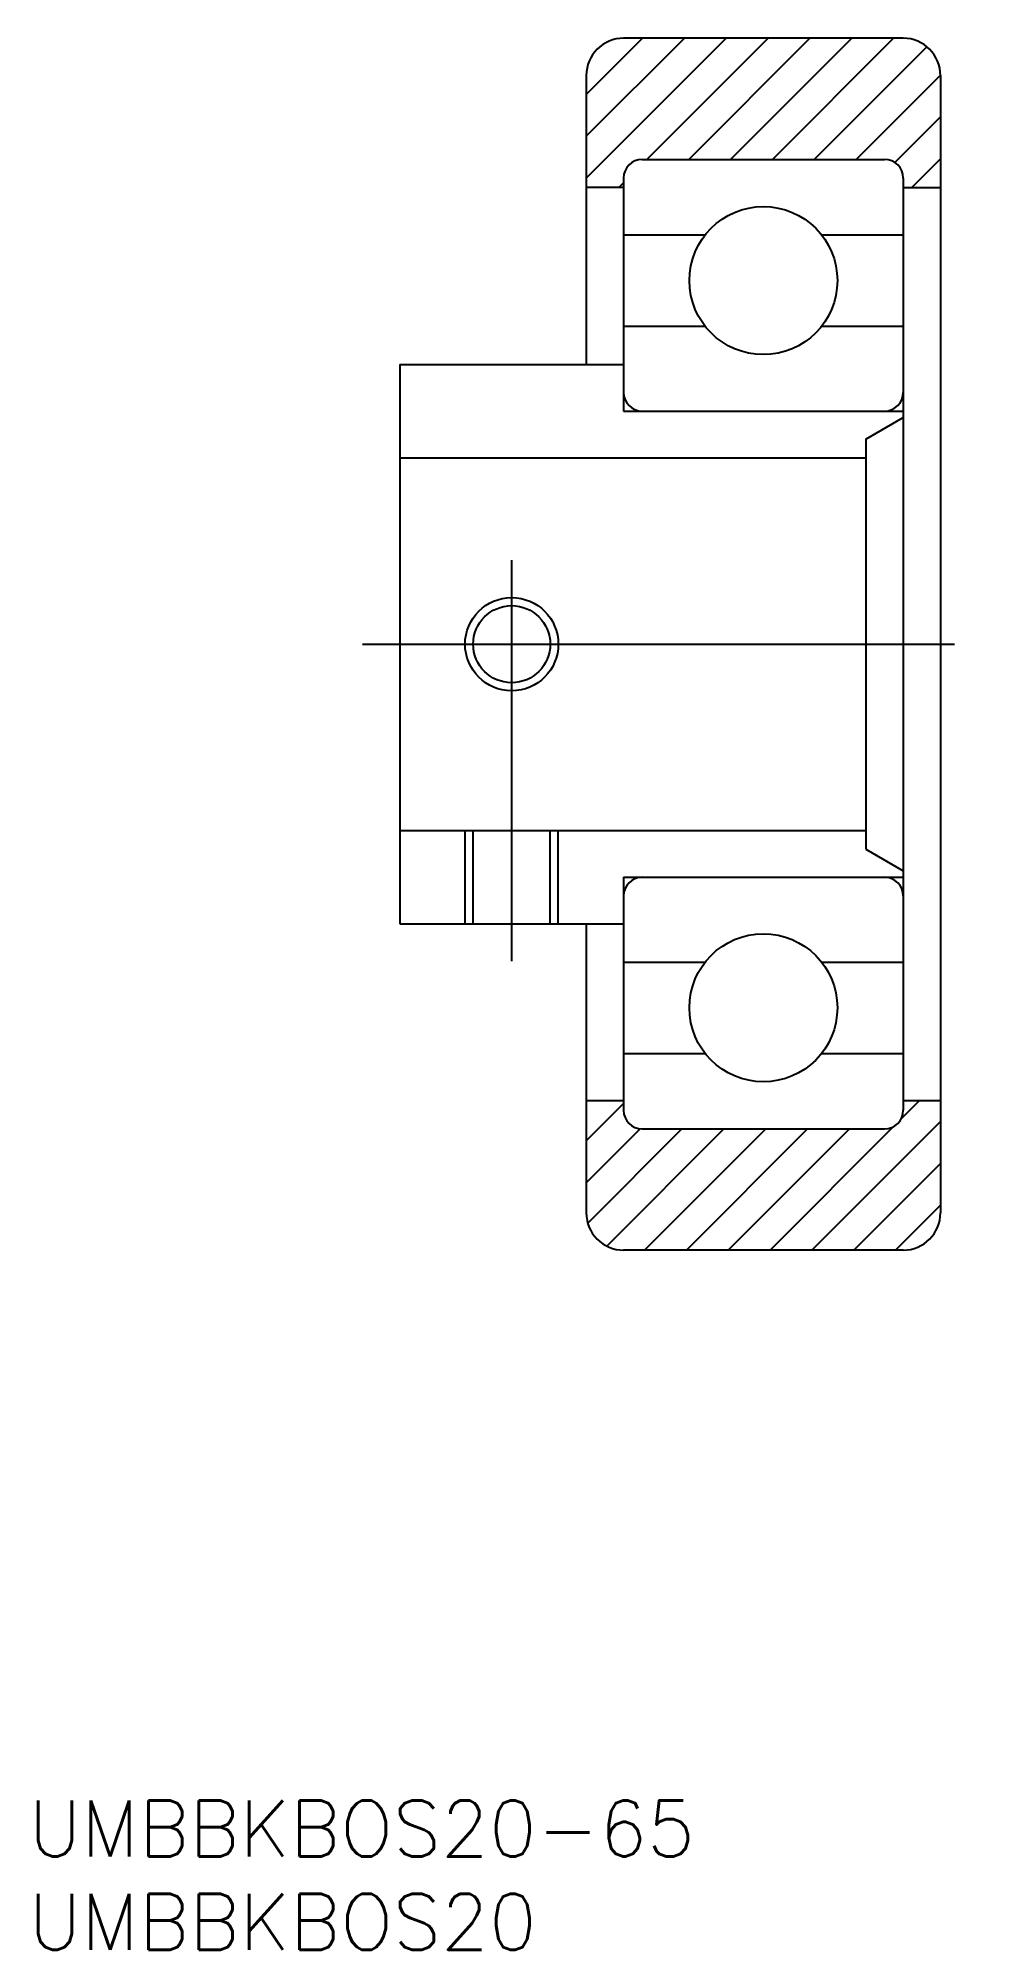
# Model space of a CAD drawing. Extents: x 1 to 51, y 0 to 103.
import ezdxf

# ---------------------------------------------------------------- set-up
doc = ezdxf.new("R2010")
doc.units = 0
doc.linetypes.add('CENTER', pattern=[50.8, 31.75, -6.35, 6.35, -6.35])
doc.layers.get('0').update_dxf_attribs({"linetype": 'CONTINUOUS'})
doc.layers.add('CENTER', color=1, linetype='CENTER')
doc.styles.get("Standard").update_dxf_attribs({"font": 'txt.shx', "height": 3, "bigfont": 'bigfont.shx'})

# ---------------------------------------------------------------- blocks, each defined once
blk = doc.blocks.new('*U1')
at = {"color": 7, "linetype": 'CONTINUOUS'}
blk.add_text('UMBBKBOS20-65', height=3, dxfattribs=at).set_placement((0, 5))
blk = doc.blocks.new('*U2')
at = {"color": 7, "linetype": 'CONTINUOUS'}
blk.add_text('UMBBKBOS20', height=3, dxfattribs=at).set_placement((0, 0))

msp = doc.modelspace()

# ---------------------------------------------------------------- linework, layer by layer
at = {"color": 3, "linetype": 'CONTINUOUS'}
for p, q in [((29.911173, 99.508158), (32.927038, 102.524022)), ((29.911173, 97.263094), (35.172102, 102.524022)), ((29.911173, 95.01803), (37.417166, 102.524022)), ((33.16223, 96.024022), (39.66223, 102.524022)), ((35.407294, 96.024022), (41.907294, 102.524022)), ((37.652358, 96.024022), (44.152358, 102.524022)), ((39.897422, 96.024022), (46.397422, 102.524022)), ((42.142486, 96.024022), (48.184648, 102.066184)), ((44.38755, 96.024022), (48.911036, 100.547508)), ((46.465148, 95.856556), (48.911173, 98.302582)), ((47.377678, 94.524022), (48.911173, 96.057518)), ((31.66223, 94.524022), (31.911173, 94.772966)), ((23.411173, 55.024022), (23.411173, 60.024022)), ((28.411173, 55.024022), (28.411173, 60.024022)), ((29.911173, 43.381558), (31.911173, 45.381558)), ((46.78766, 44.542596), (47.769087, 45.524022)), ((39.769087, 37.524022), (46.3926, 44.147536)), ((42.014151, 37.524022), (48.911173, 44.421045)), ((29.911173, 41.136494), (32.804417, 44.029737)), ((29.989508, 38.969764), (35.043766, 44.024022)), ((31.005595, 37.740787), (37.28883, 44.024022)), ((33.033894, 37.524022), (39.533894, 44.024022)), ((35.278958, 37.524022), (41.778958, 44.024022)), ((37.524022, 37.524022), (44.024022, 44.024022)), ((44.259215, 37.524022), (48.911173, 42.175981)), ((46.504279, 37.524022), (48.911173, 39.930917))]:
    msp.add_line(p, q, dxfattribs=at)
at = {"color": 7, "linetype": 'CONTINUOUS'}
for p, q in [((46.911173, 102.524022), (31.911173, 102.524022)), ((29.911173, 100.524022), (29.911173, 85.024022)), ((48.911173, 100.524022), (48.911173, 39.524022)), ((32.911173, 96.024022), (45.911173, 96.024022)), ((31.911173, 94.524022), (29.911173, 94.524022)), ((31.911173, 95.024022), (31.911173, 82.524022)), ((46.911173, 95.024022), (46.911173, 45.024022)), ((46.911173, 94.524022), (48.911173, 94.524022)), ((31.911173, 91.974022), (36.288918, 91.974022)), ((42.533428, 91.974022), (46.911173, 91.974022)), ((31.911173, 87.074012), (36.288926, 87.074012)), ((42.533421, 87.074012), (46.911173, 87.074012)), ((19.911173, 85.024022), (19.911173, 55.024022)), ((19.911173, 85.024022), (31.911173, 85.024022)), ((31.911173, 82.524022), (46.911173, 82.524022)), ((44.911173, 81.024022), (46.911173, 82.178723)), ((44.911173, 81.024022), (44.911173, 59.024022)), ((19.911173, 80.024022), (44.911173, 80.024022)), ((19.911173, 60.024022), (44.911173, 60.024022)), ((23.844173, 55.024022), (23.844173, 60.024022)), ((27.978173, 55.024022), (27.978173, 60.024022)), ((44.911173, 59.024022), (46.911173, 57.869322)), ((31.911173, 57.524022), (46.911173, 57.524022)), ((31.911173, 57.524022), (31.911173, 45.024022)), ((19.911173, 55.024022), (31.911173, 55.024022)), ((29.911173, 55.024022), (29.911173, 39.524022)), ((31.911173, 52.974032), (36.288926, 52.974032)), ((42.533421, 52.974032), (46.911173, 52.974032)), ((31.911173, 48.074022), (36.288918, 48.074022)), ((42.533428, 48.074022), (46.911173, 48.074022)), ((31.911173, 45.524022), (29.911173, 45.524022)), ((48.911173, 45.524022), (46.911173, 45.524022)), ((32.911173, 44.024022), (45.911173, 44.024022)), ((36.461173, 44.024022), (36.461173, 44.024122)), ((39.411173, 44.024022), (39.411273, 44.024022)), ((46.911173, 37.524022), (31.911173, 37.524022))]:
    msp.add_line(p, q, dxfattribs=at)
for centre, radius in [((39.411173, 89.524022), 3.96875), ((25.911173, 70.024022), 2.067), ((39.411173, 50.524022), 3.96875)]:
    msp.add_circle(centre, radius, dxfattribs=at)
at = {"color": 3, "linetype": 'CONTINUOUS'}
msp.add_circle((25.911173, 70.024022), 2.5, dxfattribs=at)
at = {"color": 7, "linetype": 'CONTINUOUS'}
for centre, radius, start, end in [((31.911173, 100.524022), 2, 90, 180), ((46.911173, 100.524022), 2, 0, 90), ((32.911173, 95.024022), 1, 90, 180), ((45.911173, 95.024022), 1, 0, 90), ((32.911173, 83.524022), 1, 180, 270), ((45.911173, 83.524022), 1, 270, 0), ((32.911173, 56.524022), 1, 90, 180), ((45.911173, 56.524022), 1, 0, 90), ((32.911173, 45.024022), 1, 180, 270), ((45.911173, 45.024022), 1, 270, 0), ((31.911173, 39.524022), 2, 180, 270), ((46.911173, 39.524022), 2, 270, 360)]:
    msp.add_arc(centre, radius, start, end, dxfattribs=at)
at = {"layer": 'CENTER', "color": 1, "linetype": 'CENTER'}
for p, q in [((25.911173, 53.024022), (25.911173, 74.524022)), ((17.911173, 70.024022), (50.911173, 70.024022))]:
    msp.add_line(p, q, dxfattribs=at)

# ---------------------------------------------------------------- block references
at = {"color": 7, "linetype": 'CONTINUOUS'}
for name in ['*U1', '*U2']:
    msp.add_blockref(name, (0, 0), dxfattribs=at)

doc.saveas('drawing.dxf')
